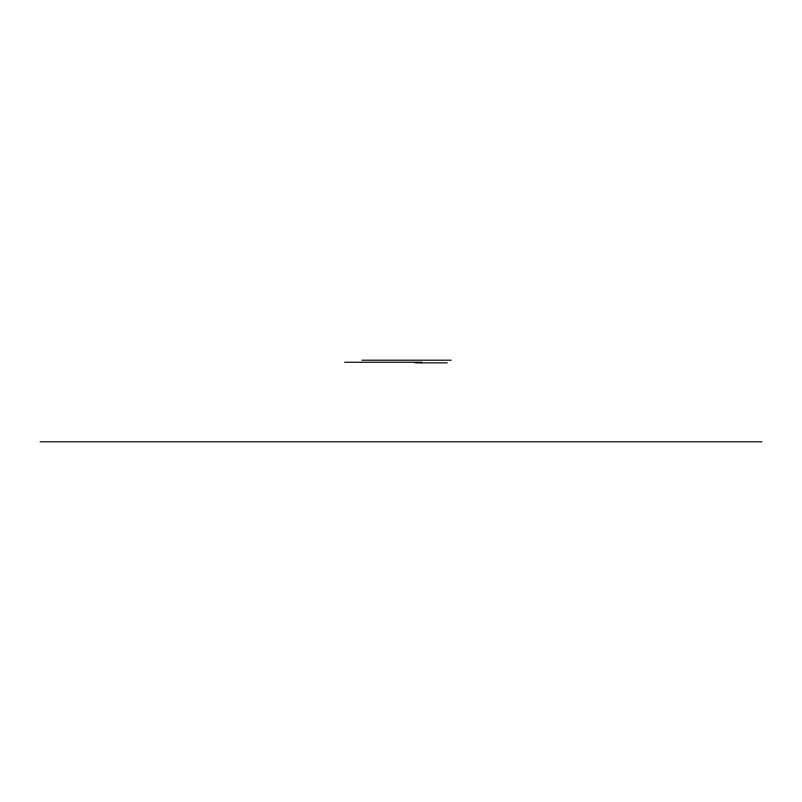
<?xml version="1.0" encoding="UTF-8"?>
<svg xmlns="http://www.w3.org/2000/svg" width="802" height="802" viewBox="0 0 802 802"><rect width="100%" height="100%" fill="white"/><g stroke="black" fill="none" stroke-linecap="round" stroke-linejoin="round"><path stroke-width="1.2" d="M361.933 360.198L451.185 360.198M344.659 362.253L421.982 362.253M415.005 362.875L447.285 362.875M40.1 441.802L761.9 441.802"/></g></svg>
